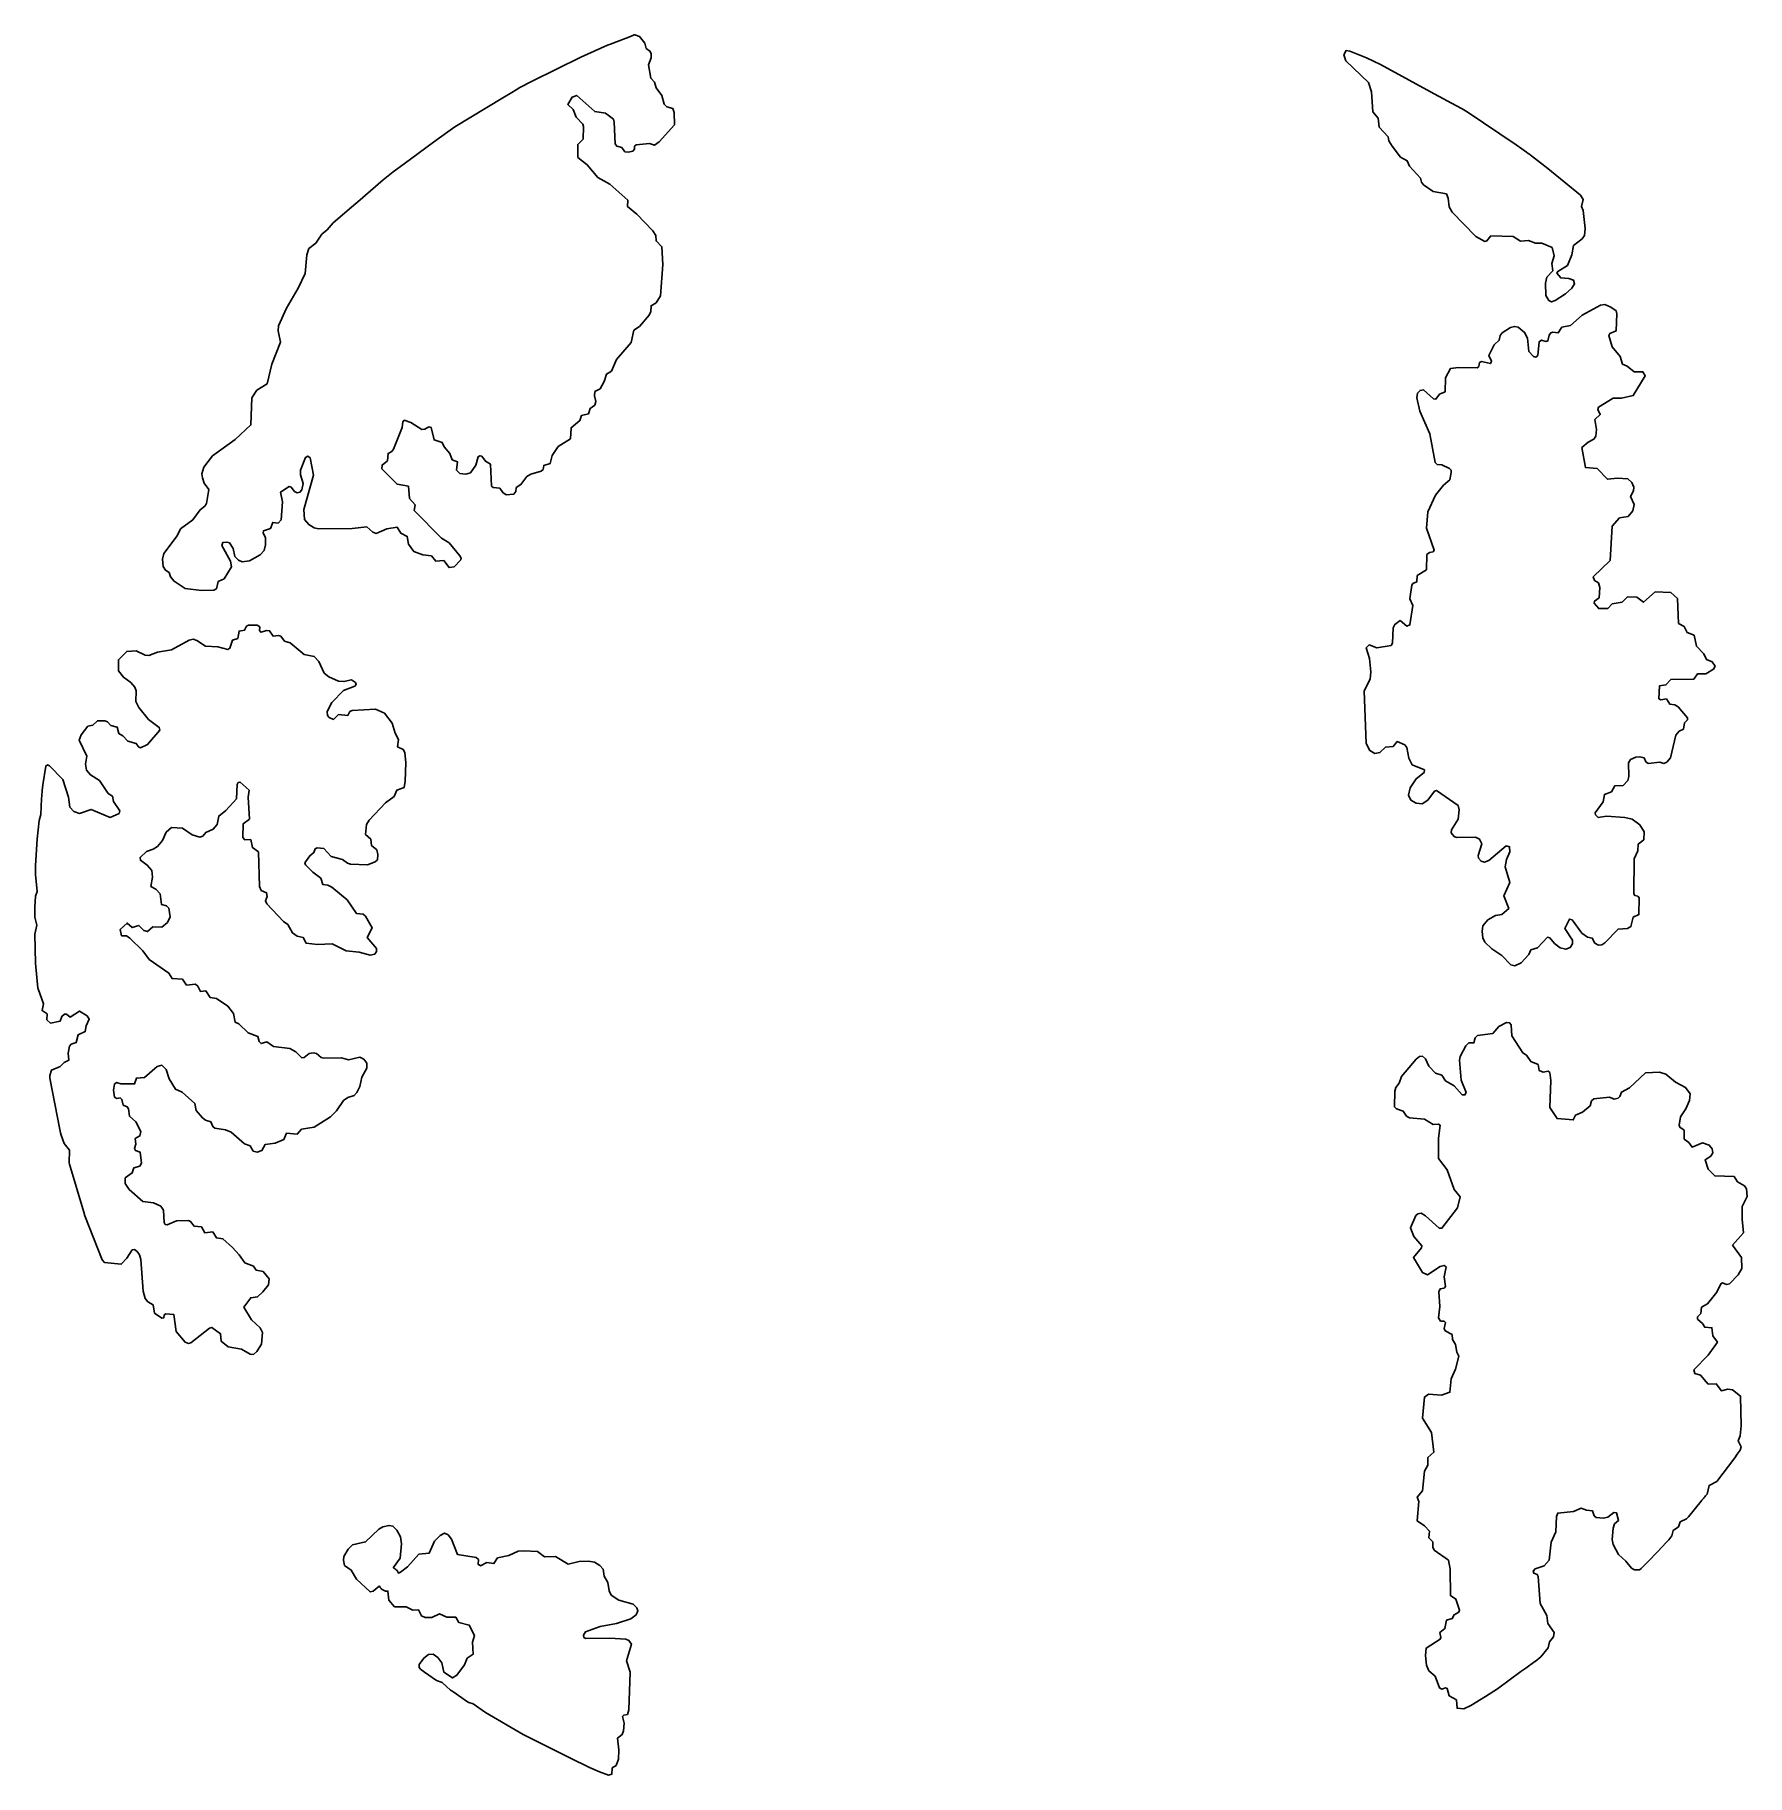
# Model space of a CAD drawing. Header units: millimetres. Extents: x 0 to 274, y 12 to 290.
import ezdxf

# ---------------------------------------------------------------- set-up
doc = ezdxf.new("R2010")
doc.units = ezdxf.units.MM
doc.layers.add('CUT', color=7, linetype='CONTINUOUS')

msp = doc.modelspace()

# ---------------------------------------------------------------- linework, layer by layer
at = {"layer": 'CUT'}
for points in [[(37.9045, 237.2175), (39.2973, 240.7254), (38.9416, 242.5363), (38.9706, 243.3218), (40.2578, 246.1149), (42.124, 249.3322), (43.2277, 251.6818), (43.4953, 254.6516), (43.8218, 255.6531), (44.9153, 256.5027), (45.9218, 257.9699), (46.7374, 258.6237), (47.7327, 259.7388), (49.544, 261.3094), (50.3435, 262.0028), (51.6549, 263.14), (55.7041, 266.6512), (57.276, 267.9004), (58.4535, 268.7595), (60.0555, 269.9282), (63.7577, 272.6291), (66.0483, 274.3002), (67.1654, 275.0828), (74.8172, 279.7118), (76.2565, 280.5825), (76.9295, 280.9896), (77.5463, 281.3627), (79.4899, 282.3698), (87.2561, 286.2017), (91.5435, 288.1115), (92.1934, 288.3635), (92.5713, 288.51), (93.3775, 288.8226), (95.2362, 289.5432), (95.8003, 289.762), (95.891, 289.7915), (96.6549, 289.5285), (97.5268, 288.4393), (97.7132, 287.624), (98.3265, 287.1936), (98.5139, 286.809), (98.5151, 286.1169), (98.0943, 284.9859), (98.4606, 282.8533), (99.0717, 282.2415), (99.3193, 281.3018), (100.2041, 280.1121), (100.5784, 278.7144), (101.0243, 278.2752), (101.9739, 278.0323), (102.2073, 277.378), (102.2221, 275.4322), (99.8067, 272.7168), (99.0451, 272.1586), (98.2228, 272.4238), (96.1101, 272.1971), (95.8529, 271.9858), (95.8381, 271.5147), (95.6057, 271.2292), (94.8729, 271.0476), (94.3098, 271.1251), (93.8143, 271.7958), (93.0262, 271.9974), (92.743, 272.3684), (92.6281, 275.8513), (92.4746, 276.3011), (91.195, 277.2622), (89.5035, 277.52), (86.6279, 280.1228), (85.8834, 279.822), (85.2005, 278.6522), (86.055, 277.846), (86.5554, 276.6238), (87.5831, 275.527), (87.7112, 275.1596), (87.6742, 273.1518), (86.7901, 272.2612), (86.8238, 270.2026), (88.3125, 269.0374), (90.0025, 266.9799), (91.9054, 265.9205), (94.7878, 263.3593), (94.7512, 262.3741), (96.2327, 261.134), (98.7949, 258.4703), (99.2709, 257.7272), (99.3063, 256.8717), (100.2242, 255.9532), (100.3828, 253.1114), (99.9827, 248.1326), (99.309, 247.0045), (98.4904, 246.5214), (98.4856, 245.5803), (98.1729, 245.0096), (96.6459, 243.1961), (95.7662, 242.6158), (95.317, 240.638), (92.9621, 237.9322), (92.1527, 236.0651), (91.3709, 235.6136), (91.0271, 234.4034), (90.343, 233.2325), (89.5, 232.8043), (89.447, 232.1349), (89.693, 231.2232), (89.5396, 230.6662), (88.7561, 230.1336), (88.5119, 229.2686), (87.4032, 229.0043), (87.1377, 228.1942), (85.7201, 227.0432), (85.634, 225.2911), (83.6371, 224.0348), (82.6901, 222.6058), (82.3718, 221.3196), (81.3617, 221.0232), (81.2347, 220.3934), (80.9175, 220.1004), (79.3119, 219.6294), (78.629, 219.2452), (77.6959, 217.9707), (76.9673, 217.4807), (76.8887, 216.8789), (76.5516, 216.4455), (75.3666, 216.3238), (74.7918, 216.679), (74.3254, 217.3734), (73.2883, 217.5197), (72.9894, 217.7236), (72.8217, 221.2319), (72.0469, 221.6963), (71.4517, 222.4872), (71.167, 222.5706), (70.8836, 222.3987), (70.5253, 221.0547), (69.6373, 219.8424), (68.8914, 219.6203), (67.9507, 219.7446), (67.4369, 220.2476), (67.5887, 221.5916), (66.731, 221.9382), (66.3583, 222.9238), (65.4601, 223.987), (65.1345, 224.6696), (63.8399, 225.1079), (63.3535, 227.0978), (62.9882, 227.1812), (62.367, 226.8044), (61.8636, 226.75), (60.092, 227.8655), (59.0759, 228.239), (58.8267, 228.0126), (58.7329, 227.0648), (57.3301, 223.6283), (57.0591, 223.2495), (56.4964, 222.9414), (56.3679, 221.7599), (55.5295, 221.0787), (55.4892, 220.4903), (57.9132, 218.0123), (59.7288, 217.6905), (59.9163, 215.7235), (60.7996, 214.7118), (60.6731, 213.8377), (65.0329, 209.4003), (66.2166, 208.6644), (67.934, 206.6064), (68.1547, 206.2054), (68.094, 205.9468), (67.0198, 204.856), (66.2295, 204.7058), (65.3721, 205.8155), (64.0869, 205.7465), (63.3956, 206.5898), (62.0111, 206.7392), (60.5811, 207.3), (59.7237, 208.4639), (59.5446, 209.6792), (58.509, 210.2021), (57.9274, 211.1794), (56.2611, 210.8907), (54.6018, 210.1568), (54.0706, 210.3616), (53.0639, 211.2389), (50.724, 210.937), (45.363, 210.9202), (44.6671, 211.0594), (43.8284, 211.5728), (43.1554, 212.369), (43.0426, 213.9982), (44.5847, 219.4831), (44.0141, 222.2489), (43.6394, 222.5228), (43.2973, 222.3144), (42.4801, 220.2842), (42.4802, 219.5242), (42.9127, 218.1423), (42.6995, 217.1106), (42.4022, 216.731), (41.9373, 216.6259), (41.5347, 216.8502), (40.9756, 217.5752), (40.6863, 217.6485), (39.3217, 216.7651), (39.5939, 215.1923), (39.4293, 212.3289), (38.9436, 211.8253), (38.0657, 211.9168), (37.6939, 210.9376), (36.5701, 210.5791), (36.5242, 210.2471), (36.9162, 209.4797), (36.9216, 208.322), (36.6634, 207.4292), (36.0663, 206.7236), (34.3235, 205.7925), (33.1687, 205.6049), (32.5749, 205.8952), (31.9876, 206.4846), (31.7467, 207.7592), (31.1701, 208.6394), (30.727, 208.794), (30.065, 208.7053), (29.9359, 208.2557), (31.3333, 205.7554), (31.4558, 204.8333), (30.2952, 202.9066), (29.3236, 202.4799), (29.0847, 201.3172), (28.6196, 201.0846), (26.6986, 201.0442), (24.0747, 201.3941), (22.2987, 202.5208), (21.7, 203.2521), (21.5207, 203.9229), (20.903, 204.315), (20.5425, 204.8759), (20.4341, 206.0741), (20.6836, 206.95), (22.7749, 209.7949), (23.3429, 210.8731), (25.2744, 212.3591), (26.4474, 213.9574), (27.2059, 214.5085), (27.4786, 214.932), (27.8299, 217.1768), (27.1212, 218.1738), (26.8094, 219.0353), (26.7456, 219.6582), (27.0738, 220.7573), (28.4323, 222.5345), (32.0386, 225.1472), (34.5595, 227.5016), (34.7178, 231.8061), (35.5183, 233.0404), (37.159, 234.0288)], [(238.9599, 270.6128), (239.6463, 270.1116), (241.7617, 268.4252), (247.0011, 264.1654), (247.3899, 263.4787), (247.1567, 262.3864), (247.3937, 261.7416), (247.7093, 258.8639), (247.6487, 257.7609), (247.2408, 257.1911), (245.8656, 256.1419), (245.5892, 254.6521), (244.8906, 252.9371), (243.3634, 251.9983), (243.1993, 251.7133), (243.8281, 250.9706), (245.1361, 250.8625), (245.8634, 250.6112), (246.027, 250.0283), (245.5937, 249.3355), (244.5764, 248.4163), (242.932, 247.3648), (242.3631, 247.1418), (241.9261, 247.386), (241.4513, 248.1705), (241.3973, 250.1381), (241.5842, 251.0747), (242.5749, 252.1127), (242.4091, 253.2971), (242.7888, 254.5158), (242.4512, 255.8255), (240.8178, 256.5187), (239.8011, 256.53), (238.6669, 256.9546), (237.3883, 256.8308), (236.2445, 257.5741), (232.6757, 257.6714), (232.0455, 256.8848), (231.6884, 256.8031), (230.2625, 257.5948), (226.5034, 261.4527), (226.0231, 262.33), (225.8503, 263.6916), (225.5578, 264.392), (223.4507, 264.7866), (221.9214, 265.8452), (221.5854, 266.259), (221.4031, 266.906), (219.648, 268.8058), (219.3152, 269.6687), (218.2083, 270.2706), (216.8878, 272.0088), (216.3404, 272.8848), (216.261, 273.4766), (214.8345, 275.0475), (214.6565, 276.4831), (213.8236, 277.4661), (213.5795, 280.6726), (213.0944, 282.1747), (209.4896, 285.6303), (209.176, 286.5804), (209.5237, 287.2624), (210.1286, 287.1814), (212.7901, 286.0978), (215.009, 285.0481), (224.1948, 280.0707), (224.3916, 279.9641), (226.3807, 278.8863), (228.1019, 277.9536), (228.8563, 277.5069), (236.6876, 272.195), (237.6117, 271.5682), (237.9988, 271.3056), (238.3431, 271.063), (238.624, 270.858), (238.8244, 270.7116)], [(218.182, 196.266), (219.2228, 195.3708), (219.7187, 195.5598), (220.2055, 198.635), (219.7353, 199.7147), (220.0242, 201.9236), (220.2069, 202.183), (220.8355, 202.4149), (220.9143, 203.4336), (222.3574, 204.359), (222.4485, 206.7762), (222.8461, 207.1215), (223.4396, 207.2343), (223.6302, 207.5004), (222.3899, 211.0162), (222.6088, 213.6251), (223.7965, 216.2576), (225.0744, 217.8675), (226.1283, 218.7382), (226.3386, 219.8695), (226.3127, 220.2624), (226.0739, 220.5075), (224.8408, 221.1165), (224.0859, 221.1925), (223.7883, 221.4979), (222.9197, 226.0866), (221.2982, 229.6636), (220.8473, 231.8269), (220.9444, 232.5402), (221.355, 233.0106), (221.8929, 233.0989), (223.5008, 231.6828), (223.8925, 231.6319), (224.4768, 232.3917), (225.3371, 232.788), (225.3979, 235.0073), (226.2171, 236.519), (227.4668, 236.6713), (230.4655, 236.6125), (230.7479, 236.84), (230.8502, 237.4533), (231.1715, 237.5971), (232.5885, 237.2888), (232.7593, 237.6935), (232.3531, 238.5552), (233.2175, 240.3056), (233.9902, 241.0255), (234.1419, 241.7534), (234.4886, 242.1726), (235.7956, 243.0447), (236.4402, 243.2117), (237.013, 243.1162), (238.0507, 242.2735), (238.5277, 241.3218), (238.7172, 239.2318), (239.4866, 238.4274), (239.8441, 238.3032), (240.1651, 238.5989), (240.3958, 240.7824), (240.7566, 241.0526), (241.4549, 240.816), (241.7725, 240.9015), (241.9546, 241.8355), (242.2185, 242.2066), (242.5845, 242.3316), (243.4193, 242.1988), (244.0212, 243.0982), (245.4044, 243.3951), (247.2257, 245.0304), (250.1957, 246.6068), (250.8614, 246.6968), (251.8356, 246.2812), (252.656, 245.7271), (252.7889, 245.2525), (252.6618, 242.5054), (251.6932, 242.0834), (251.5069, 241.7961), (252.026, 239.9845), (253.2954, 238.4204), (253.7054, 237.205), (254.425, 236.8828), (255.533, 235.9608), (256.9565, 235.9681), (257.3194, 235.3303), (255.398, 232.1691), (253.5312, 231.7553), (252.1877, 231.7879), (249.8694, 230.3157), (249.7732, 229.9628), (250.141, 229.1336), (249.2533, 228.358), (249.5189, 226.7831), (249.432, 225.7142), (249.1238, 225.2423), (248.1853, 224.7647), (247.2003, 223.8815), (247.7807, 220.694), (249.6586, 220.5267), (251.2822, 218.829), (252.9011, 219.0091), (254.5248, 218.8865), (255.1909, 218.3218), (255.5113, 217.5286), (255.4621, 216.9918), (254.9927, 216.0576), (255.5575, 214.7716), (255.3315, 213.7773), (254.5769, 212.8418), (253.2314, 212.6355), (252.0622, 211.3363), (251.7303, 205.8635), (249.0247, 203.2279), (249.2253, 202.6686), (249.8729, 202.2526), (250.0665, 201.5066), (249.9529, 199.8848), (249.2326, 199.3676), (249.1568, 199.0144), (249.9077, 198.1759), (251.3287, 198.1618), (252.0439, 198.9278), (253.6299, 199.172), (254.5149, 200.0437), (256.0015, 199.9899), (257.0245, 199.1705), (258.915, 200.8353), (261.4134, 200.7216), (262.4602, 199.7925), (262.6661, 195.7912), (263.5272, 195.3161), (264.0019, 194.324), (265.1166, 193.9058), (265.5064, 192.1865), (266.6853, 190.9221), (267.1177, 190.0284), (268.04, 189.6486), (268.4917, 188.9812), (268.2329, 188.5084), (266.9814, 187.7184), (265.6994, 187.7579), (265.0852, 186.8805), (261.4392, 186.8178), (260.6421, 185.9772), (259.5883, 185.8064), (259.519, 183.762), (259.8178, 183.6169), (260.704, 183.7603), (261.2814, 182.8838), (262.068, 182.7735), (262.6074, 182.4728), (264.0929, 180.7218), (264.0678, 180.4032), (263.6045, 179.9148), (263.4128, 178.9131), (262.7651, 178.5784), (262.2103, 177.9464), (261.3506, 174.3239), (260.7593, 173.6123), (260.3095, 173.4215), (259.6569, 173.62), (257.7847, 173.4291), (257.4377, 173.7095), (257.169, 174.3046), (256.4756, 174.5093), (255.82, 174.4463), (254.9895, 174.0575), (254.6576, 173.5157), (254.7311, 171.3644), (254.5467, 170.7262), (253.826, 169.9283), (252.4528, 169.831), (251.947, 168.8728), (250.8332, 168.4938), (250.5844, 167.3146), (249.3495, 165.5592), (249.3844, 165.2321), (249.8057, 164.8038), (251.1431, 164.9922), (254.092, 164.7758), (255.2483, 164.5181), (256.4801, 163.6168), (257.1558, 162.4889), (257.1246, 161.2573), (256.2113, 160.5621), (256.1178, 159.4989), (255.5459, 158.1833), (255.5074, 152.6319), (255.6475, 152.3656), (256.1305, 152.235), (256.3348, 151.9842), (256.3224, 149.3), (255.393, 148.8676), (255.0307, 147.3896), (254.4861, 147.0992), (252.9887, 146.9835), (250.8557, 144.7691), (250.3787, 144.4676), (249.8814, 144.437), (249.2552, 144.7535), (248.8564, 145.553), (248.1115, 145.675), (247.1837, 146.3439), (245.6269, 148.4675), (245.2106, 148.567), (244.4912, 147.0923), (245.6892, 145.2141), (245.7027, 144.6355), (245.3548, 144.0507), (244.6296, 143.7578), (243.7586, 143.9849), (242.8561, 144.6629), (242.0634, 145.5952), (241.7011, 145.6793), (240.1378, 143.964), (239.0627, 143.6632), (238.7132, 142.9021), (237.5212, 141.6156), (236.5095, 141.1069), (235.8559, 141.2574), (234.4195, 142.757), (232.818, 143.8429), (231.7036, 144.8921), (231.3611, 145.5892), (231.2541, 146.5936), (231.3796, 147.4871), (232.1834, 148.4824), (233.4062, 149.1722), (234.3934, 149.2983), (235.5235, 150.2461), (234.7575, 152.2836), (235.6972, 154.4115), (234.9729, 156.8968), (235.177, 158.0905), (235.6824, 159.3202), (235.6641, 160.1393), (235.1256, 160.2599), (232.3284, 157.9094), (231.6694, 157.6846), (231.1079, 157.8369), (230.6943, 158.2877), (230.6084, 158.7125), (231.2193, 160.6141), (230.8691, 161.3437), (230.2086, 161.6503), (227.1684, 161.5866), (226.7776, 161.7687), (226.322, 162.3662), (226.3604, 162.8121), (227.453, 164.5605), (227.6021, 166.0424), (227.4327, 166.6952), (223.9884, 169.1381), (223.6493, 168.9972), (222.5674, 167.558), (221.6902, 167.0091), (220.7408, 167.1016), (219.8686, 167.5852), (219.5184, 168.3605), (219.7574, 169.5444), (220.7125, 170.9934), (222.0032, 171.9817), (222.058, 172.4048), (220.1012, 173.2144), (219.5476, 174.2543), (219.245, 175.9851), (218.9052, 176.4162), (217.6945, 176.9161), (217.0324, 176.1245), (215.819, 176.0472), (214.9357, 175.1595), (214.1521, 175.0336), (213.3032, 175.4775), (212.7662, 176.6095), (212.4475, 185.0352), (213.3797, 186.8915), (213.4754, 188.0533), (213.2542, 190.1683), (212.7367, 191.8806), (213.201, 192.348), (214.4288, 191.9011), (216.7263, 192.2847), (216.9311, 192.6518), (217.0455, 195.1003), (217.3059, 195.6403)], [(11.7742, 168.6269), (10.3602, 170.7009), (8.9244, 171.5952), (8.2784, 172.377), (8.1655, 173.3209), (8.3426, 174.5727), (7.1544, 177.1614), (7.4701, 178.0132), (8.5391, 179.3745), (9.3044, 179.5621), (10.0456, 180.2509), (11.2208, 180.257), (11.6682, 180.0793), (12.1889, 179.4961), (13.1917, 179.2485), (13.4862, 178.1908), (14.1124, 177.8512), (14.9016, 177.0033), (16.2582, 176.621), (16.614, 176.0632), (16.9231, 175.9334), (18.0674, 176.4819), (20.0067, 178.7674), (19.9241, 179.181), (18.2301, 180.4277), (16.673, 182.3862), (16.1686, 183.3288), (16.2146, 185.0304), (16.0283, 185.5975), (15.3608, 186.3856), (14.1989, 187.198), (13.4115, 188.2071), (13.4126, 189.9995), (14.7347, 191.3363), (16.2231, 191.4013), (17.667, 190.7426), (18.2384, 190.6661), (19.6644, 191.1771), (21.8579, 191.5816), (24.6866, 193.1176), (25.3195, 193.2618), (25.9491, 193.09), (27.3139, 192.1861), (29.2866, 192.0815), (30.8825, 191.6035), (31.178, 191.829), (31.6132, 193.0955), (32.4584, 193.3966), (32.6674, 194.5806), (33.5699, 194.6938), (33.8382, 195.336), (34.1972, 195.5232), (35.5937, 195.4944), (36.0012, 195.223), (35.9406, 194.6507), (36.1315, 194.3777), (37.1228, 194.6697), (37.5581, 194.6226), (38.1089, 193.7793), (38.977, 193.8766), (39.3313, 193.737), (39.9412, 192.9709), (40.8451, 192.7173), (43.0803, 190.8331), (44.6956, 190.5375), (45.4313, 189.6888), (46.2908, 187.8564), (47.0138, 187.2817), (48.5713, 186.5785), (49.4226, 186.5035), (50.6563, 186.7873), (51.2955, 186.3344), (51.3907, 186.0334), (51.1815, 185.7478), (49.3452, 185.0635), (47.4983, 183.1463), (46.7649, 181.7151), (46.8073, 181.0911), (47.0803, 180.7727), (47.7512, 180.4557), (48.5378, 181.2349), (50.0278, 181.106), (50.3843, 181.7224), (50.73, 181.89), (54.4715, 182.1241), (55.885, 181.4471), (57.16, 179.8808), (57.62, 178.2821), (58.1505, 177.2651), (57.9908, 176.0646), (58.9043, 175.6692), (59.1602, 175.2028), (59.3146, 173.5556), (59.2294, 170.5771), (59.0334, 169.5788), (57.8552, 169.1399), (57.4786, 168.1739), (56.0764, 167.1257), (53.4503, 164.3614), (53.0479, 163.6832), (52.8745, 162.098), (53.7396, 161.3234), (53.8419, 160.3075), (54.6859, 159.6134), (54.866, 158.9114), (54.792, 158.0511), (54.4098, 157.7019), (53.2217, 157.2539), (50.4914, 157.3542), (50.0052, 157.4884), (49.214, 158.0984), (47.3757, 158.585), (46.1927, 159.829), (45.1293, 159.9422), (44.8531, 159.8122), (44.6089, 159.1874), (43.9808, 158.6884), (43.1823, 157.5683), (43.2849, 157.2577), (44.4668, 156.0624), (45.7276, 155.1008), (46.0677, 154.0767), (46.8655, 153.9988), (47.4826, 153.6543), (49.9445, 151.6627), (51.4357, 149.4906), (52.518, 149.3594), (52.8741, 149.043), (53.9483, 147.1617), (53.1169, 145.6193), (54.6149, 143.869), (54.6432, 143.4159), (54.3532, 142.988), (53.6056, 142.7967), (51.877, 143.3085), (49.7784, 143.4965), (47.5289, 144.6449), (45.2162, 144.5366), (43.409, 144.7244), (42.9308, 145.6341), (41.9397, 145.8566), (41.2076, 146.3787), (40.4807, 147.692), (39.7908, 148.1944), (37.1222, 150.9983), (36.9009, 151.5086), (37.1405, 152.1704), (37.086, 152.7896), (36.2148, 153.166), (35.9213, 153.7578), (35.7613, 159.303), (34.8008, 160.001), (34.5453, 161.2763), (33.592, 161.2424), (33.2888, 161.6088), (33.3448, 163.8094), (34.3587, 164.5592), (34.1446, 168.0428), (34.2765, 169.1435), (32.8262, 170.4662), (32.5454, 170.3805), (32.3704, 170.0606), (32.2786, 167.8001), (30.5877, 165.9319), (29.4198, 165.0278), (29.1982, 163.6976), (28.5595, 162.93), (27.3547, 162.418), (26.8635, 161.7959), (26.3835, 161.6513), (25.158, 162.0416), (23.6627, 163.0715), (21.8786, 163.2137), (21.0271, 162.458), (20.4548, 161.1354), (19.6375, 160.1775), (18.9777, 159.7414), (17.8737, 159.393), (16.8536, 158.4273), (16.9139, 157.9759), (18.0202, 157.2091), (18.7454, 156.3612), (18.8587, 155.2596), (18.574, 153.7978), (19.3936, 153.3775), (20.0525, 152.6001), (20.2599, 150.9224), (21.1034, 150.6762), (21.4704, 150.2971), (21.6805, 148.9566), (21.2306, 148.0136), (20.3512, 147.3125), (18.9181, 147.3213), (18.0364, 146.5955), (17.4867, 146.7316), (16.6685, 147.5704), (15.6008, 147.2313), (14.7808, 147.9373), (13.6715, 146.8949), (13.907, 145.9217), (14.6794, 145.8922), (15.2229, 145.5489), (17.3082, 143.5302), (18.3157, 142.1243), (21.4613, 139.9574), (21.9778, 139.0733), (23.6393, 138.9917), (24.2953, 138.0367), (25.6919, 138.19), (26.0666, 137.8853), (26.5393, 136.9946), (27.3677, 137.0941), (28.0363, 136.0576), (29.0965, 135.9061), (30.8777, 134.6752), (31.7661, 133.5261), (32.0758, 132.1066), (32.6351, 131.8384), (34.1398, 130.431), (35.649, 129.8353), (35.8756, 129.0063), (36.2061, 128.7075), (37.1329, 128.9992), (38.1814, 128.2345), (40.7952, 127.9188), (41.7218, 127.384), (42.682, 126.4303), (43.1003, 126.4995), (43.8949, 127.0914), (44.5011, 127.2075), (45.0406, 127.0875), (45.7705, 126.5007), (46.2117, 126.384), (49.0642, 126.4457), (50.151, 126.0984), (51.974, 126.5289), (52.6309, 126.1999), (53.1098, 125.5471), (53.0834, 124.773), (52.274, 123.3225), (51.9485, 121.8498), (51.505, 120.8842), (51.052, 120.4177), (50.0714, 120.0916), (49.3408, 119.597), (48.2507, 117.9446), (47.294, 116.985), (44.6927, 115.3601), (42.657, 115.0153), (41.9683, 114.2567), (40.2561, 114.41), (39.8501, 113.3815), (38.4472, 112.7895), (36.8647, 112.5931), (36.3343, 111.6028), (35.5939, 111.3547), (34.9479, 111.5243), (34.4371, 112.3463), (33.5268, 112.693), (31.3939, 114.5377), (30.4909, 114.9419), (28.815, 115.1774), (28.5012, 115.4501), (28.1885, 116.1752), (27.3295, 116.4675), (26.8308, 116.8649), (25.8207, 118.0362), (25.5887, 119.152), (23.5702, 120.9194), (22.5184, 121.4415), (21.5301, 123.082), (21.0213, 124.5813), (20.3559, 125.2379), (19.6097, 125.0356), (17.5912, 123.3067), (16.2707, 123.1757), (15.9912, 122.2423), (13.7912, 122.2596), (13.1064, 122.4732), (12.7499, 122.2418), (12.6187, 121.2489), (12.7813, 120.1579), (13.1443, 119.9396), (13.6971, 120.0136), (13.9575, 119.7896), (14.1778, 118.8846), (14.8112, 118.5841), (15.0159, 118.272), (15.1753, 117.0879), (16.2081, 116.1857), (16.9651, 114.6825), (16.8381, 113.9382), (16.0528, 113.5253), (16.1701, 112.6577), (15.9453, 111.9396), (16.1239, 111.6214), (16.8753, 111.3645), (17.1, 109.583), (16.8029, 109.1177), (15.8837, 108.8476), (15.6177, 108.0349), (14.4926, 107.2434), (14.4708, 106.3605), (15.1155, 105.4208), (17.2838, 103.4834), (19.0102, 103.2478), (20.1663, 102.7574), (20.5822, 102.1094), (20.7104, 100.1152), (20.8773, 99.8258), (21.207, 99.7722), (22.6998, 100.4011), (24.5854, 100.4434), (24.9409, 100.2897), (25.4801, 99.5645), (26.6718, 99.4173), (27.2178, 98.45), (28.4737, 98.6514), (29.0675, 97.6617), (30.1054, 97.5202), (31.6421, 96.1454), (32.7172, 94.9829), (33.5816, 93.6781), (34.9873, 93.171), (35.3989, 92.5129), (36.5156, 92.2961), (37.4697, 91.108), (37.3947, 90.1841), (36.4888, 89.0491), (35.6271, 88.2438), (34.5541, 88.1034), (33.4463, 86.6155), (34.639, 84.587), (36.0698, 83.2849), (36.4155, 82.5702), (36.2816, 80.7084), (35.5216, 79.5028), (35.0051, 79.0686), (34.461, 79.0971), (33.0895, 79.8859), (30.9123, 80.2568), (29.8394, 81.165), (29.7267, 82.3594), (28.3204, 83.3673), (27.9603, 83.2652), (24.9568, 80.9256), (24.5936, 80.8113), (24.0652, 81.0146), (22.6395, 82.7337), (22.2699, 85.4166), (20.9628, 85.5563), (20.7323, 85.3672), (20.6371, 84.885), (20.3642, 84.8419), (19.185, 85.6516), (18.9769, 86.9604), (18.115, 87.451), (17.7011, 87.9938), (17.3784, 89.1794), (16.9962, 94.2322), (16.7806, 94.9776), (16.4195, 95.4677), (15.991, 95.8069), (15.6245, 95.7569), (14.7486, 94.4087), (13.8615, 93.4461), (11.1764, 93.7481), (10.7897, 94.1862), (8.0493, 101.1904), (7.8608, 101.7702), (5.5843, 109.4637), (5.5285, 109.6533), (5.5648, 111.6676), (4.7291, 112.7442), (4.2547, 114.0823), (4.1708, 114.4422), (4.0622, 114.9786), (2.4479, 123.1956), (2.456, 123.6193), (2.7254, 124.4519), (4.077, 125.0595), (4.7263, 125.6994), (5.4876, 126.0573), (5.3766, 127.1727), (5.5995, 128.2748), (5.8779, 128.5917), (6.6784, 128.8882), (6.997, 130.1013), (8.1082, 130.6012), (8.25, 131.5361), (8.7378, 132.5806), (8.4224, 133.1116), (7.21, 133.8898), (5.6898, 132.9204), (5.1091, 133.3723), (4.7832, 133.3788), (4.3786, 133.0366), (4.0892, 132.2697), (2.5538, 131.9757), (1.9886, 132.4685), (1.9959, 133.4364), (1.1945, 133.9559), (1.4586, 135.066), (0.5609, 137.421), (0.5496, 137.5424), (0.1772, 141.5497), (0.0534, 146.1846), (0.3611, 147.5991), (0.0673, 148.8952), (0.0424, 149.8959), (0.0446, 150.2318), (0.0464, 150.5066), (0.1811, 152.2158), (0.4149, 152.9693), (0.1312, 155.6765), (0.1636, 157.1546), (0.4194, 161.3323), (0.7347, 164.304), (0.9813, 165.2602), (1.1115, 167.856), (1.1567, 168.2817), (1.2453, 169.1168), (1.3415, 170.0244), (1.7852, 173.0073), (2.0942, 173.1912), (2.4173, 173.0613), (4.5263, 170.8745), (5.4399, 168.0412), (5.6656, 166.4531), (6.2536, 165.7608), (7.1621, 165.4488), (9.0668, 166.0856), (12.0985, 164.804), (13.5106, 165.4571), (13.6478, 165.8909), (12.6174, 167.3347), (12.4548, 168.2267)], [(225.4349, 84.1574), (225.2125, 84.3485), (224.6175, 84.3911), (224.3158, 84.9032), (224.5311, 86.6958), (224.3361, 89.029), (224.5482, 89.5188), (225.2021, 89.6523), (225.413, 89.9039), (225.1785, 91.4669), (225.5178, 93.0189), (225.1794, 93.2822), (224.5458, 93.0911), (222.517, 91.7923), (221.7283, 92.1175), (220.2985, 94.5293), (221.5756, 96.0795), (221.6459, 96.4133), (220.3339, 97.8667), (219.8016, 99.2827), (220.6917, 101.2333), (220.9888, 101.4959), (221.5268, 101.5966), (222.2109, 101.2087), (224.4065, 99.1937), (224.8441, 99.1942), (227.3321, 102.4597), (227.743, 104.2404), (226.7844, 105.4138), (225.6628, 108.5545), (224.2913, 110.3575), (224.3152, 113.6037), (224.5458, 115.6651), (224.2876, 115.8101), (223.4305, 115.7623), (222.038, 116.6159), (219.6698, 116.835), (219.1946, 117.1118), (218.6605, 117.929), (217.5782, 118.2555), (217.2486, 118.5926), (217.3024, 121.1029), (217.4975, 121.6936), (218.0127, 122.3532), (218.3701, 123.4576), (220.7367, 126.2316), (221.2709, 126.645), (221.7194, 126.6848), (222.1993, 126.2772), (222.7351, 125.1075), (223.818, 123.9707), (224.8237, 123.6443), (225.4053, 122.7372), (226.8058, 121.9588), (228.0833, 120.5319), (228.5161, 120.4989), (228.7106, 120.887), (227.9353, 122.8584), (227.6685, 126.0652), (227.7577, 126.6483), (228.6573, 128.3461), (229.119, 128.7914), (229.9578, 128.8249), (230.1761, 129.607), (230.5084, 129.9851), (232.9686, 130.3283), (233.9491, 131.4386), (235.1741, 132.0744), (235.6592, 131.9847), (235.9022, 131.6729), (236.009, 129.9377), (237.7633, 127.1936), (238.3752, 126.8269), (239.0243, 125.8516), (240.2046, 125.3461), (240.3836, 124.3883), (241.0351, 124.1425), (241.798, 124.2842), (242.0608, 124.07), (242.231, 122.8122), (242.0934, 118.4913), (243.2365, 116.723), (245.8311, 116.5035), (246.1964, 117.2617), (247.3174, 117.7247), (248.5211, 118.7739), (248.7622, 119.5517), (249.1076, 119.8504), (251.5955, 120.1385), (252.3843, 119.8278), (252.9867, 120.0041), (253.2862, 120.2487), (253.5141, 120.9443), (254.8369, 121.6333), (257.367, 124.0085), (259.6135, 124.1211), (260.6022, 123.8382), (262.1673, 122.5106), (263.7804, 121.7074), (264.4947, 120.669), (264.394, 119.5853), (263.8286, 118.2896), (262.9529, 117.0136), (262.7217, 115.666), (262.827, 115.3413), (263.5448, 114.8656), (263.5524, 113.4454), (264.288, 112.916), (264.802, 112.1659), (266.4677, 112.8663), (267.5649, 112.4579), (268.0381, 111.8729), (268.144, 111.2579), (267.7837, 110.7004), (266.8887, 110.1523), (267.3793, 108.6516), (268.4216, 107.5553), (271.5139, 107.4504), (272.0601, 106.6317), (273.2081, 105.9718), (273.5018, 105.4759), (273.6167, 104.264), (272.8066, 102.6579), (272.7918, 100.6831), (273.0354, 98.4855), (271.2695, 96.4808), (272.7155, 94.546), (272.7623, 92.7644), (272.1578, 91.7852), (270.77, 90.3324), (270.2857, 90.2229), (269.6849, 90.4716), (269.4027, 90.3523), (268.7846, 88.9756), (267.2522, 87.1123), (266.331, 86.6017), (266.1875, 85.6085), (265.6689, 85.0379), (265.6601, 84.6981), (266.4859, 83.9899), (266.8312, 83.3954), (267.9813, 83.3242), (268.1362, 82.0126), (268.8551, 81.0382), (267.3681, 78.9293), (265.0823, 76.6157), (265.2364, 76.0161), (266.1664, 75.7292), (267.3846, 74.2884), (268.668, 74.3368), (269.513, 73.2236), (270.516, 73.5259), (271.2521, 73.3997), (272.5559, 72.4061), (272.6758, 67.6665), (272.4749, 66.0326), (272.1637, 65.2615), (272.6367, 64.303), (272.4845, 63.7748), (272.0389, 63.129), (271.6139, 62.5361), (268.7392, 58.7682), (267.5172, 58.1499), (267.1984, 56.7511), (266.9719, 56.4747), (266.8293, 56.3007), (266.7117, 56.1571), (266.6196, 56.0447), (266.3772, 55.7869), (266.2579, 55.6032), (264.2451, 53.1466), (264.2392, 53.1393), (263.9253, 52.8255), (262.9067, 52.3112), (262.659, 51.5293), (261.8046, 50.9492), (261.5865, 50.0946), (261.1195, 49.4716), (260.7395, 49.0619), (259.2659, 47.5449), (257.7787, 46.0139), (256.6882, 44.8913), (256.4181, 44.6831), (255.6068, 44.6423), (255.148, 44.9032), (254.2292, 46.0378), (253.0505, 47.0894), (252.2156, 48.7105), (252.0375, 49.5191), (252.1783, 51.3126), (252.4225, 51.9863), (253.0764, 52.5573), (252.7114, 53.7836), (252.3184, 53.821), (251.3306, 53.0693), (250.6621, 52.9207), (249.4705, 53.031), (249.1427, 53.2942), (248.8918, 54.0914), (247.9407, 54.17), (247.1082, 54.4946), (245.8669, 53.9918), (243.3607, 53.7097), (243.1572, 53.1691), (243.0609, 50.7065), (242.321, 49.091), (241.9591, 46.1782), (241.1746, 45.2818), (239.7317, 44.8073), (239.435, 44.4253), (239.5507, 44.119), (240.0777, 43.8977), (240.2467, 43.5978), (240.536, 39.2786), (241.5805, 37.3509), (241.7704, 36.1084), (242.7746, 34.6451), (242.6497, 33.9826), (242.0297, 33.1507), (241.8122, 32.191), (240.6214, 30.7523), (239.715, 30.0407), (239.7122, 30.0387), (238.2588, 28.9811), (237.4642, 28.4028), (233.7164, 25.6757), (231.8279, 24.4181), (229.4586, 22.9854), (228.3427, 22.4819), (227.2631, 22.5596), (227.1583, 23.8784), (225.9909, 24.549), (225.6886, 25.7224), (225.3959, 25.8082), (224.8358, 25.5969), (224.4745, 25.7954), (223.7889, 27.6595), (222.7691, 28.5352), (222.3832, 29.4598), (222.2237, 30.9754), (222.3335, 32.1666), (224.5801, 33.5812), (224.6854, 33.86), (224.5198, 34.6693), (225.313, 35.2791), (225.5701, 36.6161), (226.505, 36.8844), (226.7868, 37.493), (227.5244, 37.9025), (227.6525, 38.2063), (227.0418, 39.9757), (226.196, 40.555), (226.1585, 44.7676), (225.8779, 46.178), (223.6185, 47.8198), (223.3736, 48.2579), (223.3814, 49.119), (222.7463, 49.7877), (222.8511, 50.859), (222.0564, 51.6827), (220.9036, 52.4585), (221.1563, 55.5894), (220.8981, 56.2839), (221.7557, 57.2969), (222.0581, 60.4199), (222.5978, 61.3957), (222.5823, 62.5711), (223.5768, 63.4698), (223.1849, 66.5972), (221.7666, 68.8595), (222.0449, 72.245), (222.6771, 72.7052), (224.7663, 72.5318), (226.1207, 73.0238), (226.3144, 75.1464), (226.9921, 76.6846), (227.5223, 78.7752), (227.2247, 79.3983), (227.0303, 80.6522), (226.5156, 81.4403), (226.4634, 82.2173), (225.3581, 82.846), (225.2122, 83.196)], [(57.2962, 45.0002), (57.3744, 44.9648), (57.4754, 44.9065), (57.5703, 44.8388), (57.7368, 44.7072), (57.827, 44.6283), (57.9089, 44.5408), (57.9817, 44.4456), (58.0446, 44.3436), (58.097, 44.2358), (58.1305, 44.1447), (58.4761, 44.2773), (59.6086, 45.1174), (61.3761, 47.1542), (63.0516, 47.3223), (63.909, 49.2276), (64.8246, 50.1293), (65.501, 50.5174), (66.0668, 50.2299), (66.6117, 49.5593), (67.5742, 47.0827), (70.5412, 46.6498), (70.9414, 46.304), (70.8583, 45.5623), (71.2304, 45.3186), (72.2682, 45.8143), (73.3806, 45.663), (73.9722, 46.5556), (75.7949, 46.9239), (77.2673, 47.6237), (78.1668, 47.6961), (80.374, 47.5602), (81.465, 46.7272), (83.2465, 46.7921), (85.2729, 45.5881), (87.0125, 45.9675), (88.4877, 46.0355), (89.4814, 45.8767), (90.3233, 45.3581), (90.8266, 44.7504), (90.9967, 43.652), (91.5775, 42.6139), (91.7832, 41.3263), (92.1357, 40.6357), (93.3714, 39.8396), (95.6335, 39.1565), (96.2318, 38.6041), (96.3816, 38.1252), (96.1052, 37.4602), (95.2704, 36.8327), (92.9816, 36.0642), (90.3771, 35.6273), (88.0457, 34.7665), (87.717, 34.2081), (87.7783, 33.8485), (88.0672, 33.6845), (91.8851, 33.7686), (94.4532, 33.5683), (94.9721, 33.38), (95.3636, 32.7959), (94.5911, 30.1462), (95.1707, 28.3419), (94.9513, 22.2797), (94.7259, 21.557), (94.1384, 21.462), (93.9261, 21.2111), (94.1885, 20.1675), (94.0687, 18.9476), (93.8736, 18.347), (93.1426, 17.7813), (93.345, 15.9049), (93.2726, 14.4183), (92.9368, 13.4368), (92.3014, 13.0216), (92.2342, 12.0281), (91.6728, 11.8633), (90.2452, 12.4205), (88.6509, 13.0665), (85.4965, 14.6199), (78.0733, 18.3371), (72.0501, 21.8828), (70.0621, 23.2425), (69.3722, 23.4592), (69.179, 23.573), (66.8122, 25.2038), (66.4761, 25.436), (65.126, 26.6515), (64.2268, 26.9898), (62.2883, 28.3289), (61.6787, 28.7817), (61.4564, 29.0817), (61.4563, 29.5364), (62.1876, 30.56), (62.9344, 31.1425), (63.6757, 31.1947), (64.4202, 30.6812), (65.0663, 29.8175), (65.3939, 28.3027), (66.7709, 27.4063), (67.4844, 27.8272), (68.71, 29.4757), (69.0955, 30.5455), (70.0543, 31.1884), (69.9509, 33.0818), (70.2733, 34.1848), (69.4499, 35.8245), (67.7767, 36.263), (67.2864, 37.0826), (65.849, 37.1192), (64.7159, 37.6299), (63.4778, 37.0712), (62.3837, 37.0357), (61.8061, 37.3188), (61.3465, 38.2494), (60.4635, 38.1993), (59.3883, 38.7696), (57.5184, 38.7663), (56.5874, 39.8356), (56.4617, 41.2705), (56.4079, 41.2618), (56.291, 41.2543), (56.174, 41.2583), (56.0579, 41.2736), (55.9438, 41.3002), (55.8329, 41.3378), (55.7262, 41.386), (55.6246, 41.4444), (55.5293, 41.5124), (55.441, 41.5894), (55.3607, 41.6746), (55.2251, 41.8333), (55.1528, 41.927), (55.09, 42.0273), (55.0813, 42.0449), (54.102, 41.2491), (53.6366, 41.1429), (51.434, 43.1939), (50.5923, 44.6221), (49.5291, 45.3701), (49.3354, 46.2132), (49.4256, 46.7837), (50.1179, 47.9377), (50.7743, 48.6247), (52.8851, 49.1247), (55.0109, 51.1511), (55.6273, 51.5227), (56.6462, 51.7604), (57.2532, 51.6401), (57.8935, 50.9758), (58.4588, 49.9057), (58.6171, 48.8131), (58.4398, 46.5384)]]:
    msp.add_lwpolyline(points, close=True, dxfattribs=at)

doc.saveas('drawing.dxf')
